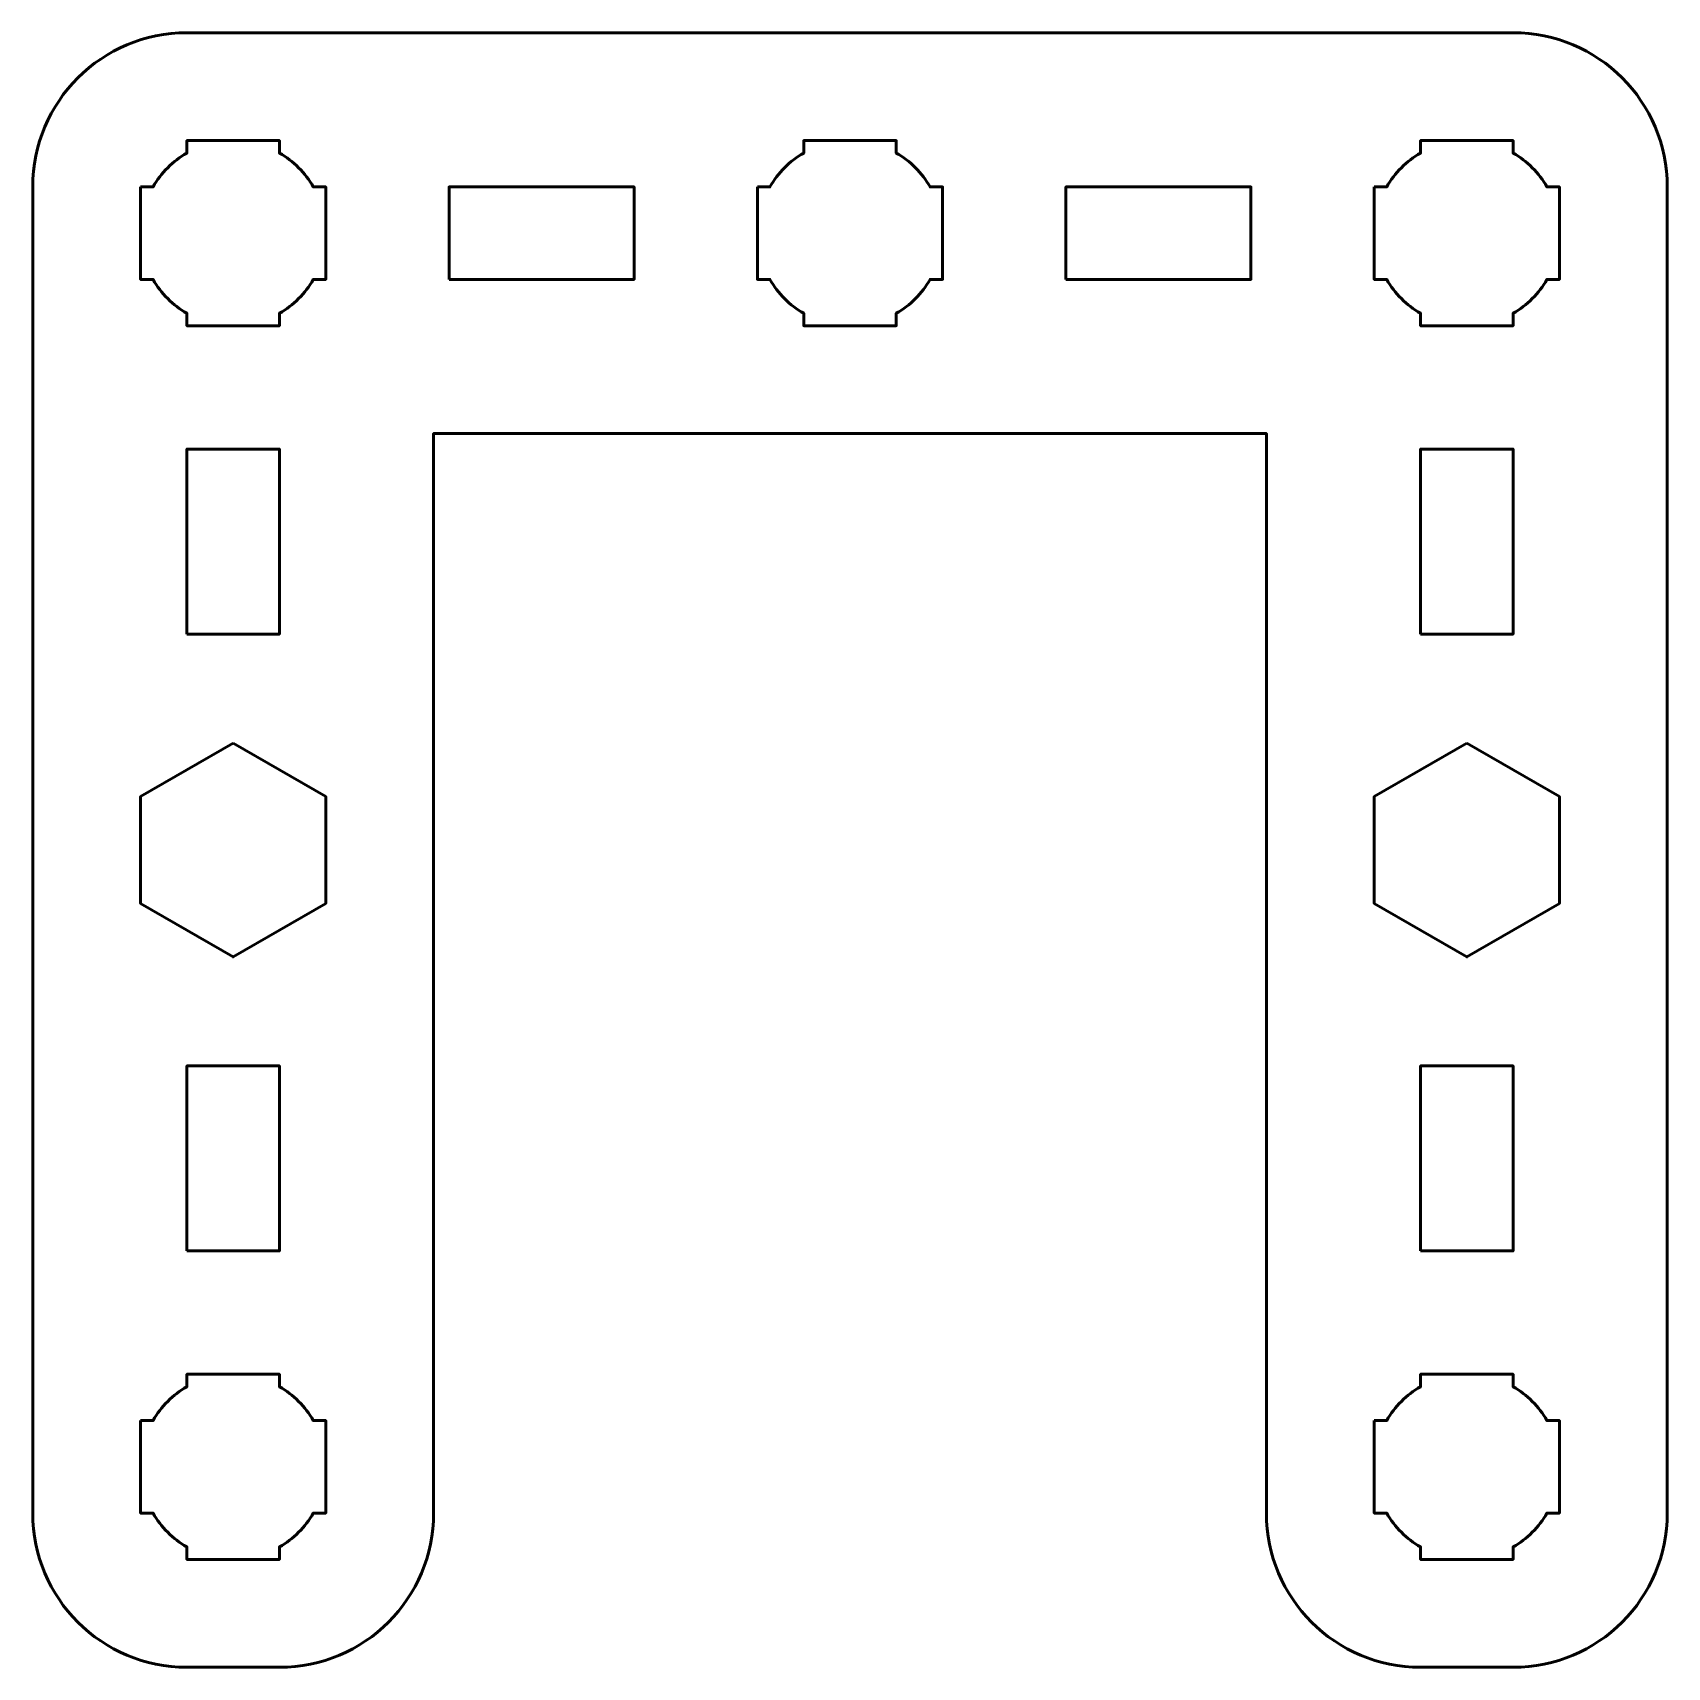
# Model space of a CAD drawing. Header units: centimetres. Extents: x -13.15 to -7.85, y -17.5 to -12.2.
import ezdxf

# ---------------------------------------------------------------- set-up
doc = ezdxf.new("R2010")
doc.units = ezdxf.units.CM
doc.header["$MEASUREMENT"] = 0
doc.layers.add('Layer 1', color=7, linetype='Continuous')

msp = doc.modelspace()

# ---------------------------------------------------------------- linework, layer by layer
at = {"layer": 'Layer 1', "lineweight": 53}
for points in [[(-12.65, -14.15), (-12.35, -14.15), (-12.35, -13.55), (-12.65, -13.55), (-12.65, -14.15)], [(-8.65, -14.15), (-8.35, -14.15), (-8.35, -13.55), (-8.65, -13.55), (-8.65, -14.15)], [(-12.65, -16.15), (-12.35, -16.15), (-12.35, -15.55), (-12.65, -15.55), (-12.65, -16.15)], [(-8.65, -16.15), (-8.35, -16.15), (-8.35, -15.55), (-8.65, -15.55), (-8.65, -16.15)]]:
    msp.add_lwpolyline(points, close=True, dxfattribs=at)
for points, knots in [([(-9.15, -17), (-9.15, -17), (-9.15, -13.5), (-9.15, -13.5), (-9.15, -13.5), (-9.15, -13.5), (-11.85, -13.5), (-11.85, -13.5), (-11.85, -13.5), (-11.85, -13.5), (-11.85, -17), (-11.85, -17), (-11.85, -17), (-11.85, -17.27609), (-12.07391, -17.5), (-12.35, -17.5), (-12.35, -17.5), (-12.35, -17.5), (-12.65, -17.5), (-12.65, -17.5), (-12.65, -17.5), (-12.92609, -17.5), (-13.15, -17.27609), (-13.15, -17), (-13.15, -17), (-13.15, -17), (-13.15, -13), (-13.15, -13), (-13.15, -13), (-13.15, -13), (-13.15, -12.7), (-13.15, -12.7), (-13.15, -12.7), (-13.15, -12.42391), (-12.92609, -12.2), (-12.65, -12.2), (-12.65, -12.2), (-12.65, -12.2), (-12.35, -12.2), (-12.35, -12.2), (-12.35, -12.2), (-12.35, -12.2), (-8.65, -12.2), (-8.65, -12.2), (-8.65, -12.2), (-8.65, -12.2), (-8.35, -12.2), (-8.35, -12.2), (-8.35, -12.2), (-8.07391, -12.2), (-7.85, -12.42391), (-7.85, -12.7), (-7.85, -12.7), (-7.85, -12.7), (-7.85, -13), (-7.85, -13), (-7.85, -13), (-7.85, -13), (-7.85, -17), (-7.85, -17), (-7.85, -17), (-7.85, -17.27609), (-8.07391, -17.5), (-8.35, -17.5), (-8.35, -17.5), (-8.35, -17.5), (-8.65, -17.5), (-8.65, -17.5), (-8.65, -17.5), (-8.92609, -17.5), (-9.15, -17.27609), (-9.15, -17)], [0, 0, 0, 0, 0.0555556, 0.0555556, 0.0555556, 0.0555556, 0.1111111, 0.1111111, 0.1111111, 0.1111111, 0.1666667, 0.1666667, 0.1666667, 0.1666667, 0.2222222, 0.2222222, 0.2222222, 0.2222222, 0.2777778, 0.2777778, 0.2777778, 0.2777778, 0.3333333, 0.3333333, 0.3333333, 0.3333333, 0.3888889, 0.3888889, 0.3888889, 0.3888889, 0.4444444, 0.4444444, 0.4444444, 0.4444444, 0.5, 0.5, 0.5, 0.5, 0.5555556, 0.5555556, 0.5555556, 0.5555556, 0.6111111, 0.6111111, 0.6111111, 0.6111111, 0.6666667, 0.6666667, 0.6666667, 0.6666667, 0.7222222, 0.7222222, 0.7222222, 0.7222222, 0.7777778, 0.7777778, 0.7777778, 0.7777778, 0.8333333, 0.8333333, 0.8333333, 0.8333333, 0.8888889, 0.8888889, 0.8888889, 0.8888889, 0.9444444, 0.9444444, 0.9444444, 0.9444444, 1, 1, 1, 1]), ([(-12.8, -12.7), (-12.8, -12.7), (-12.75985, -12.7), (-12.75985, -12.7), (-12.75985, -12.7), (-12.7335, -12.65447), (-12.69553, -12.6165), (-12.65, -12.59015), (-12.65, -12.59015), (-12.65, -12.59015), (-12.65, -12.55), (-12.65, -12.55), (-12.65, -12.55), (-12.65, -12.55), (-12.5, -12.55), (-12.5, -12.55), (-12.5, -12.55), (-12.5, -12.55), (-12.35, -12.55), (-12.35, -12.55), (-12.35, -12.55), (-12.35, -12.55), (-12.35, -12.59015), (-12.35, -12.59015), (-12.35, -12.59015), (-12.30447, -12.6165), (-12.2665, -12.65447), (-12.24015, -12.7), (-12.24015, -12.7), (-12.24015, -12.7), (-12.2, -12.7), (-12.2, -12.7), (-12.2, -12.7), (-12.2, -12.7), (-12.2, -12.85), (-12.2, -12.85), (-12.2, -12.85), (-12.2, -12.85), (-12.2, -13), (-12.2, -13), (-12.2, -13), (-12.2, -13), (-12.24015, -13), (-12.24015, -13), (-12.24015, -13), (-12.2665, -13.04553), (-12.30447, -13.0835), (-12.35, -13.10985), (-12.35, -13.10985), (-12.35, -13.10985), (-12.35, -13.15), (-12.35, -13.15), (-12.35, -13.15), (-12.35, -13.15), (-12.5, -13.15), (-12.5, -13.15), (-12.5, -13.15), (-12.5, -13.15), (-12.65, -13.15), (-12.65, -13.15), (-12.65, -13.15), (-12.65, -13.15), (-12.65, -13.10985), (-12.65, -13.10985), (-12.65, -13.10985), (-12.69553, -13.0835), (-12.7335, -13.04553), (-12.75985, -13), (-12.75985, -13), (-12.75985, -13), (-12.8, -13), (-12.8, -13), (-12.8, -13), (-12.8, -13), (-12.8, -12.85), (-12.8, -12.85), (-12.8, -12.85), (-12.8, -12.85), (-12.8, -12.7), (-12.8, -12.7)], [0, 0, 0, 0, 0.05, 0.05, 0.05, 0.05, 0.1, 0.1, 0.1, 0.1, 0.15, 0.15, 0.15, 0.15, 0.2, 0.2, 0.2, 0.2, 0.25, 0.25, 0.25, 0.25, 0.3, 0.3, 0.3, 0.3, 0.35, 0.35, 0.35, 0.35, 0.4, 0.4, 0.4, 0.4, 0.45, 0.45, 0.45, 0.45, 0.5, 0.5, 0.5, 0.5, 0.55, 0.55, 0.55, 0.55, 0.6, 0.6, 0.6, 0.6, 0.65, 0.65, 0.65, 0.65, 0.7, 0.7, 0.7, 0.7, 0.75, 0.75, 0.75, 0.75, 0.8, 0.8, 0.8, 0.8, 0.85, 0.85, 0.85, 0.85, 0.9, 0.9, 0.9, 0.9, 0.95, 0.95, 0.95, 0.95, 1, 1, 1, 1]), ([(-10.8, -12.7), (-10.8, -12.7), (-10.75985, -12.7), (-10.75985, -12.7), (-10.75985, -12.7), (-10.7335, -12.65447), (-10.69553, -12.6165), (-10.65, -12.59015), (-10.65, -12.59015), (-10.65, -12.59015), (-10.65, -12.55), (-10.65, -12.55), (-10.65, -12.55), (-10.65, -12.55), (-10.5, -12.55), (-10.5, -12.55), (-10.5, -12.55), (-10.5, -12.55), (-10.35, -12.55), (-10.35, -12.55), (-10.35, -12.55), (-10.35, -12.55), (-10.35, -12.59015), (-10.35, -12.59015), (-10.35, -12.59015), (-10.30447, -12.6165), (-10.2665, -12.65447), (-10.24015, -12.7), (-10.24015, -12.7), (-10.24015, -12.7), (-10.2, -12.7), (-10.2, -12.7), (-10.2, -12.7), (-10.2, -12.7), (-10.2, -12.85), (-10.2, -12.85), (-10.2, -12.85), (-10.2, -12.85), (-10.2, -13), (-10.2, -13), (-10.2, -13), (-10.2, -13), (-10.24015, -13), (-10.24015, -13), (-10.24015, -13), (-10.2665, -13.04553), (-10.30447, -13.0835), (-10.35, -13.10985), (-10.35, -13.10985), (-10.35, -13.10985), (-10.35, -13.15), (-10.35, -13.15), (-10.35, -13.15), (-10.35, -13.15), (-10.5, -13.15), (-10.5, -13.15), (-10.5, -13.15), (-10.5, -13.15), (-10.65, -13.15), (-10.65, -13.15), (-10.65, -13.15), (-10.65, -13.15), (-10.65, -13.10985), (-10.65, -13.10985), (-10.65, -13.10985), (-10.69553, -13.0835), (-10.7335, -13.04553), (-10.75985, -13), (-10.75985, -13), (-10.75985, -13), (-10.8, -13), (-10.8, -13), (-10.8, -13), (-10.8, -13), (-10.8, -12.85), (-10.8, -12.85), (-10.8, -12.85), (-10.8, -12.85), (-10.8, -12.7), (-10.8, -12.7)], [0, 0, 0, 0, 0.05, 0.05, 0.05, 0.05, 0.1, 0.1, 0.1, 0.1, 0.15, 0.15, 0.15, 0.15, 0.2, 0.2, 0.2, 0.2, 0.25, 0.25, 0.25, 0.25, 0.3, 0.3, 0.3, 0.3, 0.35, 0.35, 0.35, 0.35, 0.4, 0.4, 0.4, 0.4, 0.45, 0.45, 0.45, 0.45, 0.5, 0.5, 0.5, 0.5, 0.55, 0.55, 0.55, 0.55, 0.6, 0.6, 0.6, 0.6, 0.65, 0.65, 0.65, 0.65, 0.7, 0.7, 0.7, 0.7, 0.75, 0.75, 0.75, 0.75, 0.8, 0.8, 0.8, 0.8, 0.85, 0.85, 0.85, 0.85, 0.9, 0.9, 0.9, 0.9, 0.95, 0.95, 0.95, 0.95, 1, 1, 1, 1]), ([(-8.8, -12.7), (-8.8, -12.7), (-8.75985, -12.7), (-8.75985, -12.7), (-8.75985, -12.7), (-8.7335, -12.65447), (-8.69553, -12.6165), (-8.65, -12.59015), (-8.65, -12.59015), (-8.65, -12.59015), (-8.65, -12.55), (-8.65, -12.55), (-8.65, -12.55), (-8.65, -12.55), (-8.5, -12.55), (-8.5, -12.55), (-8.5, -12.55), (-8.5, -12.55), (-8.35, -12.55), (-8.35, -12.55), (-8.35, -12.55), (-8.35, -12.55), (-8.35, -12.59015), (-8.35, -12.59015), (-8.35, -12.59015), (-8.30447, -12.6165), (-8.2665, -12.65447), (-8.24015, -12.7), (-8.24015, -12.7), (-8.24015, -12.7), (-8.2, -12.7), (-8.2, -12.7), (-8.2, -12.7), (-8.2, -12.7), (-8.2, -12.85), (-8.2, -12.85), (-8.2, -12.85), (-8.2, -12.85), (-8.2, -13), (-8.2, -13), (-8.2, -13), (-8.2, -13), (-8.24015, -13), (-8.24015, -13), (-8.24015, -13), (-8.2665, -13.04553), (-8.30447, -13.0835), (-8.35, -13.10985), (-8.35, -13.10985), (-8.35, -13.10985), (-8.35, -13.15), (-8.35, -13.15), (-8.35, -13.15), (-8.35, -13.15), (-8.5, -13.15), (-8.5, -13.15), (-8.5, -13.15), (-8.5, -13.15), (-8.65, -13.15), (-8.65, -13.15), (-8.65, -13.15), (-8.65, -13.15), (-8.65, -13.10985), (-8.65, -13.10985), (-8.65, -13.10985), (-8.69553, -13.0835), (-8.7335, -13.04553), (-8.75985, -13), (-8.75985, -13), (-8.75985, -13), (-8.8, -13), (-8.8, -13), (-8.8, -13), (-8.8, -13), (-8.8, -12.85), (-8.8, -12.85), (-8.8, -12.85), (-8.8, -12.85), (-8.8, -12.7), (-8.8, -12.7)], [0, 0, 0, 0, 0.05, 0.05, 0.05, 0.05, 0.1, 0.1, 0.1, 0.1, 0.15, 0.15, 0.15, 0.15, 0.2, 0.2, 0.2, 0.2, 0.25, 0.25, 0.25, 0.25, 0.3, 0.3, 0.3, 0.3, 0.35, 0.35, 0.35, 0.35, 0.4, 0.4, 0.4, 0.4, 0.45, 0.45, 0.45, 0.45, 0.5, 0.5, 0.5, 0.5, 0.55, 0.55, 0.55, 0.55, 0.6, 0.6, 0.6, 0.6, 0.65, 0.65, 0.65, 0.65, 0.7, 0.7, 0.7, 0.7, 0.75, 0.75, 0.75, 0.75, 0.8, 0.8, 0.8, 0.8, 0.85, 0.85, 0.85, 0.85, 0.9, 0.9, 0.9, 0.9, 0.95, 0.95, 0.95, 0.95, 1, 1, 1, 1]), ([(-11.8, -13), (-11.8, -13), (-11.8, -12.7), (-11.8, -12.7), (-11.8, -12.7), (-11.8, -12.7), (-11.2, -12.7), (-11.2, -12.7), (-11.2, -12.7), (-11.2, -12.7), (-11.2, -13), (-11.2, -13), (-11.2, -13), (-11.2, -13), (-11.8, -13), (-11.8, -13)], [0, 0, 0, 0, 0.25, 0.25, 0.25, 0.25, 0.5, 0.5, 0.5, 0.5, 0.75, 0.75, 0.75, 0.75, 1, 1, 1, 1]), ([(-9.8, -13), (-9.8, -13), (-9.8, -12.7), (-9.8, -12.7), (-9.8, -12.7), (-9.8, -12.7), (-9.2, -12.7), (-9.2, -12.7), (-9.2, -12.7), (-9.2, -12.7), (-9.2, -13), (-9.2, -13), (-9.2, -13), (-9.2, -13), (-9.8, -13), (-9.8, -13)], [0, 0, 0, 0, 0.25, 0.25, 0.25, 0.25, 0.5, 0.5, 0.5, 0.5, 0.75, 0.75, 0.75, 0.75, 1, 1, 1, 1]), ([(-12.8, -16.7), (-12.8, -16.7), (-12.75985, -16.7), (-12.75985, -16.7), (-12.75985, -16.7), (-12.7335, -16.65447), (-12.69553, -16.6165), (-12.65, -16.59015), (-12.65, -16.59015), (-12.65, -16.59015), (-12.65, -16.55), (-12.65, -16.55), (-12.65, -16.55), (-12.65, -16.55), (-12.5, -16.55), (-12.5, -16.55), (-12.5, -16.55), (-12.5, -16.55), (-12.35, -16.55), (-12.35, -16.55), (-12.35, -16.55), (-12.35, -16.55), (-12.35, -16.59015), (-12.35, -16.59015), (-12.35, -16.59015), (-12.30447, -16.6165), (-12.2665, -16.65447), (-12.24015, -16.7), (-12.24015, -16.7), (-12.24015, -16.7), (-12.2, -16.7), (-12.2, -16.7), (-12.2, -16.7), (-12.2, -16.7), (-12.2, -16.85), (-12.2, -16.85), (-12.2, -16.85), (-12.2, -16.85), (-12.2, -17), (-12.2, -17), (-12.2, -17), (-12.2, -17), (-12.24015, -17), (-12.24015, -17), (-12.24015, -17), (-12.2665, -17.04553), (-12.30447, -17.0835), (-12.35, -17.10985), (-12.35, -17.10985), (-12.35, -17.10985), (-12.35, -17.15), (-12.35, -17.15), (-12.35, -17.15), (-12.35, -17.15), (-12.5, -17.15), (-12.5, -17.15), (-12.5, -17.15), (-12.5, -17.15), (-12.65, -17.15), (-12.65, -17.15), (-12.65, -17.15), (-12.65, -17.15), (-12.65, -17.10985), (-12.65, -17.10985), (-12.65, -17.10985), (-12.69553, -17.0835), (-12.7335, -17.04553), (-12.75985, -17), (-12.75985, -17), (-12.75985, -17), (-12.8, -17), (-12.8, -17), (-12.8, -17), (-12.8, -17), (-12.8, -16.85), (-12.8, -16.85), (-12.8, -16.85), (-12.8, -16.85), (-12.8, -16.7), (-12.8, -16.7)], [0, 0, 0, 0, 0.05, 0.05, 0.05, 0.05, 0.1, 0.1, 0.1, 0.1, 0.15, 0.15, 0.15, 0.15, 0.2, 0.2, 0.2, 0.2, 0.25, 0.25, 0.25, 0.25, 0.3, 0.3, 0.3, 0.3, 0.35, 0.35, 0.35, 0.35, 0.4, 0.4, 0.4, 0.4, 0.45, 0.45, 0.45, 0.45, 0.5, 0.5, 0.5, 0.5, 0.55, 0.55, 0.55, 0.55, 0.6, 0.6, 0.6, 0.6, 0.65, 0.65, 0.65, 0.65, 0.7, 0.7, 0.7, 0.7, 0.75, 0.75, 0.75, 0.75, 0.8, 0.8, 0.8, 0.8, 0.85, 0.85, 0.85, 0.85, 0.9, 0.9, 0.9, 0.9, 0.95, 0.95, 0.95, 0.95, 1, 1, 1, 1]), ([(-8.8, -16.7), (-8.8, -16.7), (-8.75985, -16.7), (-8.75985, -16.7), (-8.75985, -16.7), (-8.7335, -16.65447), (-8.69553, -16.6165), (-8.65, -16.59015), (-8.65, -16.59015), (-8.65, -16.59015), (-8.65, -16.55), (-8.65, -16.55), (-8.65, -16.55), (-8.65, -16.55), (-8.5, -16.55), (-8.5, -16.55), (-8.5, -16.55), (-8.5, -16.55), (-8.35, -16.55), (-8.35, -16.55), (-8.35, -16.55), (-8.35, -16.55), (-8.35, -16.59015), (-8.35, -16.59015), (-8.35, -16.59015), (-8.30447, -16.6165), (-8.2665, -16.65447), (-8.24015, -16.7), (-8.24015, -16.7), (-8.24015, -16.7), (-8.2, -16.7), (-8.2, -16.7), (-8.2, -16.7), (-8.2, -16.7), (-8.2, -16.85), (-8.2, -16.85), (-8.2, -16.85), (-8.2, -16.85), (-8.2, -17), (-8.2, -17), (-8.2, -17), (-8.2, -17), (-8.24015, -17), (-8.24015, -17), (-8.24015, -17), (-8.2665, -17.04553), (-8.30447, -17.0835), (-8.35, -17.10985), (-8.35, -17.10985), (-8.35, -17.10985), (-8.35, -17.15), (-8.35, -17.15), (-8.35, -17.15), (-8.35, -17.15), (-8.5, -17.15), (-8.5, -17.15), (-8.5, -17.15), (-8.5, -17.15), (-8.65, -17.15), (-8.65, -17.15), (-8.65, -17.15), (-8.65, -17.15), (-8.65, -17.10985), (-8.65, -17.10985), (-8.65, -17.10985), (-8.69553, -17.0835), (-8.7335, -17.04553), (-8.75985, -17), (-8.75985, -17), (-8.75985, -17), (-8.8, -17), (-8.8, -17), (-8.8, -17), (-8.8, -17), (-8.8, -16.85), (-8.8, -16.85), (-8.8, -16.85), (-8.8, -16.85), (-8.8, -16.7), (-8.8, -16.7)], [0, 0, 0, 0, 0.05, 0.05, 0.05, 0.05, 0.1, 0.1, 0.1, 0.1, 0.15, 0.15, 0.15, 0.15, 0.2, 0.2, 0.2, 0.2, 0.25, 0.25, 0.25, 0.25, 0.3, 0.3, 0.3, 0.3, 0.35, 0.35, 0.35, 0.35, 0.4, 0.4, 0.4, 0.4, 0.45, 0.45, 0.45, 0.45, 0.5, 0.5, 0.5, 0.5, 0.55, 0.55, 0.55, 0.55, 0.6, 0.6, 0.6, 0.6, 0.65, 0.65, 0.65, 0.65, 0.7, 0.7, 0.7, 0.7, 0.75, 0.75, 0.75, 0.75, 0.8, 0.8, 0.8, 0.8, 0.85, 0.85, 0.85, 0.85, 0.9, 0.9, 0.9, 0.9, 0.95, 0.95, 0.95, 0.95, 1, 1, 1, 1])]:
    msp.add_open_spline(points, degree=3, knots=knots, dxfattribs=at)
at = {"layer": 'Layer 1', "color": 250, "lineweight": 53}
for points in [[(-12.5, -14.50359), (-12.5, -14.50359), (-12.35, -14.59019), (-12.35, -14.59019), (-12.35, -14.59019), (-12.35, -14.59019), (-12.2, -14.67679), (-12.2, -14.67679), (-12.2, -14.67679), (-12.2, -14.67679), (-12.2, -14.85), (-12.2, -14.85), (-12.2, -14.85), (-12.2, -14.85), (-12.2, -15.02321), (-12.2, -15.02321), (-12.2, -15.02321), (-12.2, -15.02321), (-12.35, -15.10981), (-12.35, -15.10981), (-12.35, -15.10981), (-12.35, -15.10981), (-12.5, -15.19641), (-12.5, -15.19641), (-12.5, -15.19641), (-12.5, -15.19641), (-12.65, -15.10981), (-12.65, -15.10981), (-12.65, -15.10981), (-12.65, -15.10981), (-12.8, -15.02321), (-12.8, -15.02321), (-12.8, -15.02321), (-12.8, -15.02321), (-12.8, -14.85), (-12.8, -14.85), (-12.8, -14.85), (-12.8, -14.85), (-12.8, -14.67679), (-12.8, -14.67679), (-12.8, -14.67679), (-12.8, -14.67679), (-12.65, -14.59019), (-12.65, -14.59019), (-12.65, -14.59019), (-12.65, -14.59019), (-12.5, -14.50359), (-12.5, -14.50359)], [(-8.5, -14.50359), (-8.5, -14.50359), (-8.35, -14.59019), (-8.35, -14.59019), (-8.35, -14.59019), (-8.35, -14.59019), (-8.2, -14.67679), (-8.2, -14.67679), (-8.2, -14.67679), (-8.2, -14.67679), (-8.2, -14.85), (-8.2, -14.85), (-8.2, -14.85), (-8.2, -14.85), (-8.2, -15.02321), (-8.2, -15.02321), (-8.2, -15.02321), (-8.2, -15.02321), (-8.35, -15.10981), (-8.35, -15.10981), (-8.35, -15.10981), (-8.35, -15.10981), (-8.5, -15.19641), (-8.5, -15.19641), (-8.5, -15.19641), (-8.5, -15.19641), (-8.65, -15.10981), (-8.65, -15.10981), (-8.65, -15.10981), (-8.65, -15.10981), (-8.8, -15.02321), (-8.8, -15.02321), (-8.8, -15.02321), (-8.8, -15.02321), (-8.8, -14.85), (-8.8, -14.85), (-8.8, -14.85), (-8.8, -14.85), (-8.8, -14.67679), (-8.8, -14.67679), (-8.8, -14.67679), (-8.8, -14.67679), (-8.65, -14.59019), (-8.65, -14.59019), (-8.65, -14.59019), (-8.65, -14.59019), (-8.5, -14.50359), (-8.5, -14.50359)]]:
    msp.add_open_spline(points, degree=3, knots=[0, 0, 0, 0, 0.0833333, 0.0833333, 0.0833333, 0.0833333, 0.1666667, 0.1666667, 0.1666667, 0.1666667, 0.25, 0.25, 0.25, 0.25, 0.3333333, 0.3333333, 0.3333333, 0.3333333, 0.4166667, 0.4166667, 0.4166667, 0.4166667, 0.5, 0.5, 0.5, 0.5, 0.5833333, 0.5833333, 0.5833333, 0.5833333, 0.6666667, 0.6666667, 0.6666667, 0.6666667, 0.75, 0.75, 0.75, 0.75, 0.8333333, 0.8333333, 0.8333333, 0.8333333, 0.9166667, 0.9166667, 0.9166667, 0.9166667, 1, 1, 1, 1], dxfattribs=at)

doc.saveas('drawing.dxf')
